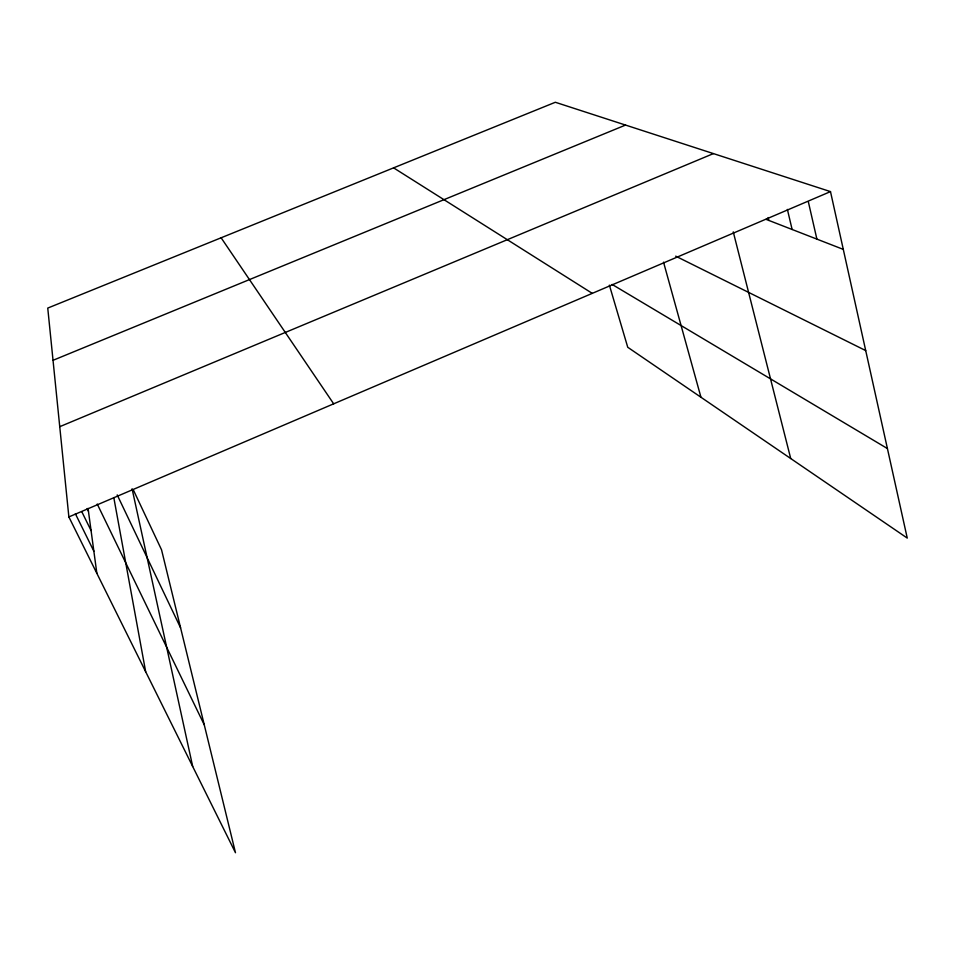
<?xml version="1.0" encoding="UTF-8"?>
<svg xmlns="http://www.w3.org/2000/svg" width="955" height="955" viewBox="0 0 955 955"><rect width="100%" height="100%" fill="white"/><g stroke="black" fill="none" stroke-linecap="round" stroke-linejoin="round"><path stroke-width="1.43" d="M133.342 489.915L161.538 549.805L235.479 852.731L68.867 516.93L830.492 191.609L907.25 538.083L627.745 347.274L609.386 285.151M59.747 426.682L713.409 153.6M53.026 360.31L625.549 125.069M830.492 191.609L555.332 102.269L47.75 308.083L68.867 516.93M766.077 219.352L843.289 249.386M675.686 256.155L865.708 350.581M612.143 284.447L887.41 448.552M393.591 167.853L592.267 293.364M221.118 237.783L333.677 403.822M75.373 513.754L93.853 551.202M81.879 511.88L91.059 530.55M87.132 508.561L88.433 511.223M97.243 504.037L204.239 724.773M117.202 494.905L180.579 627.841M663.534 262.171L700.946 397.244M733.261 231.874L790.716 458.531M768.13 217.561L768.823 220.426M787.386 209.408L792.125 229.487M808.336 201.732L816.895 239.12M132.077 488.769L192.695 766.507M113.8 497.579L145.661 671.711M88.063 508.43L96.849 573.322"/></g></svg>
